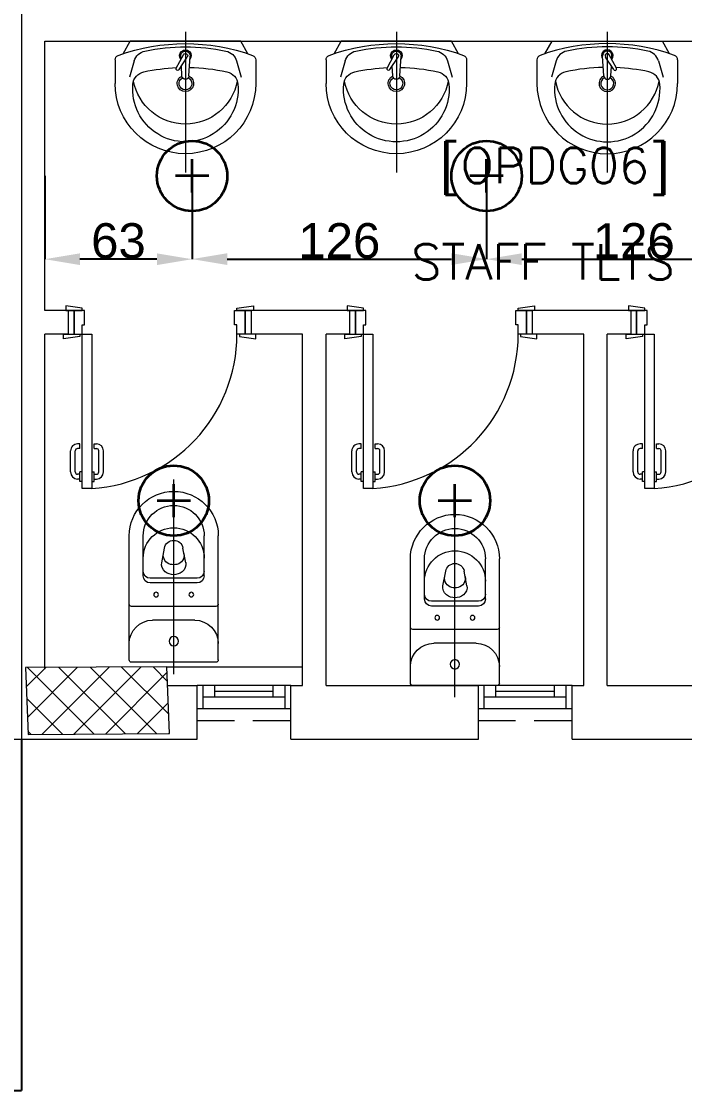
# Model space of a CAD drawing. Header units: inches. Extents: x -12418 to 57169, y -29325 to 19878.
# Drawn here: x 5228 to 8058, y -14597 to -10032 of the extents above; entities that cross this region are included whole.
import ezdxf
from ezdxf.enums import TextEntityAlignment as Align

# ---------------------------------------------------------------- set-up
doc = ezdxf.new("R2010")
doc.units = ezdxf.units.IN
doc.header["$LTSCALE"] = 25
doc.header["$MEASUREMENT"] = 0
doc.header["$PDMODE"] = 3
doc.linetypes.add('00-Ground Floor$0$HIDDEN', pattern=[9.525, 6.35, -3.175])
doc.layers.get('0').update_dxf_attribs({"color": 8})
doc.layers.get('Defpoints').update_dxf_attribs({"color": 8})
for name, color, linetype, lineweight in [('00-Ground Floor$0$72_EGR_BASE_TEXT', 252, 'Continuous', 5), ('00-Ground Floor$0$Aluminum', 251, 'Continuous', 5), ('00-Ground Floor$0$C-HYDR-CTCH', 251, 'Continuous', 5), ('00-Ground Floor$0$Hatch', 254, 'Continuous', 5), ('00-Ground Floor$0$Proj', 251, 'Continuous', 5), ('00-Ground Floor$0$SANIT', 250, 'Continuous', 5), ('00-Ground Floor$0$Walls', 251, 'Continuous', 5), ('00-Ground Floor$0$Wooden Joinery', 251, 'Continuous', 5), ('E-DIM', 6, 'Continuous', 18), ('E-LITE-CIRC-NUMB', 6, 'Continuous', 25), ('E-LITE-CLNG @ 100', 150, 'Continuous', 35), ('E-LITE-CTRL', 6, 'Continuous', 25)]:
    doc.layers.add(name, color=color, linetype=linetype, lineweight=lineweight)
doc.layers.add('00-Ground Floor$0$X-WHITE glass', color=255, linetype='Continuous')
doc.styles.add('00-Ground Floor$0$SIMPLEX', font='SIMPLEX.shx', dxfattribs={"height": 150})
doc.styles.add('DC_Simplex', font='SIMPLEX.shx', dxfattribs={"width": 0.7})
doc.styles.get("Standard").update_dxf_attribs({"font": 'arial.ttf'})
doc.dimstyles.get("Standard").update_dxf_attribs({"dimtxt": 150, "dimasz": 150, "dimexe": 0.18, "dimexo": 0.0625, "dimgap": 1, "dimtad": 1, "dimdec": 0, "dimlfac": 0.1, "dimzin": 0, "dimdsep": 46, "dimtxsty": 'Standard', "dimcen": 0.09, "dimclrd": 256, "dimclrt": 7, "dimadec": 0, "dimazin": 0, "dimtfac": 1, "dimtdec": 0, "dimtofl": 0, "dimtmove": 0, "dimatfit": 3, "dimfxl": 1, "dimtolj": 1, "dimtzin": 0, "dimarcsym": 0})

# ---------------------------------------------------------------- blocks, each defined once
blk = doc.blocks.new('00-Ground Floor$0$A$C72370EFE')
at = {"layer": '00-Ground Floor$0$Wooden Joinery'}
for p, q in [((-0.01, -0.04), (-0.02, -0.04)), ((-0.01, -0.03), (-0.01, -0.07)), ((0, -0.03), (-0.01, -0.03)), ((0.04, -0.03), (0.05, -0.03)), ((0.05, -0.03), (0.05, -0.07)), ((0.05, -0.04), (0.06, -0.04)), ((-0.05, -0.07), (-0.05, -0.16)), ((-0.03, -0.07), (-0.03, -0.16)), ((-0.01, -0.06), (-0.02, -0.06)), ((0, -0.07), (-0.01, -0.07)), ((0.04, -0.07), (0.05, -0.07)), ((0.05, -0.06), (0.06, -0.06)), ((0.07, -0.07), (0.07, -0.16)), ((0.09, -0.07), (0.09, -0.16)), ((-0.01, -0.17), (-0.02, -0.17)), ((-0.01, -0.17), (-0.01, -0.19)), ((0.05, -0.17), (0.06, -0.17)), ((0.05, -0.17), (0.05, -0.19)), ((-0.01, -0.19), (-0.02, -0.19)), ((0.05, -0.19), (0.06, -0.19))]:
    blk.add_line(p, q, dxfattribs=at)
for centre, radius, start, end in [((-0.02, -0.07), 0.03, 90, 180), ((0.06, -0.07), 0.03, 0, 90), ((-0.02, -0.07), 0.01, 90, 180), ((0.06, -0.07), 0.01, 0, 90), ((-0.02, -0.16), 0.03, 180, 270), ((-0.02, -0.16), 0.01, 180, 270), ((0.06, -0.16), 0.01, 270, 0), ((0.06, -0.16), 0.03, 270, 0)]:
    blk.add_arc(centre, radius, start, end, dxfattribs=at)
blk = doc.blocks.new('00-Ground Floor$0$A$C268A7CF0')
at = {"layer": '00-Ground Floor$0$Wooden Joinery'}
for points in [[(80, 758.8), (80, 768.8), (10, 778.8), (10, 758.8)], [(740, 758.8), (740, 768.8), (810, 778.8), (810, 758.8)], [(70, 658.8), (70, 648.8), (0, 638.8), (0, 658.8)], [(120, 658.8), (120, 0), (80, 0), (80, 658.8)], [(750, 658.8), (750, 648.8), (820, 638.8), (820, 658.8)]]:
    blk.add_lwpolyline(points, close=True, dxfattribs=at)
for points in [[(45, 658.8), (45, 758.8), (20, 758.8), (20, 658.8), (45, 658.8)], [(45, 658.8), (80, 658.8), (80, 698.8), (90, 698.8), (90, 758.8), (45, 758.8), (45, 658.8)], [(775, 658.8), (740, 658.8), (740, 698.8), (730, 698.8), (730, 758.8), (775, 758.8), (775, 658.8)], [(775, 658.8), (775, 758.8), (800, 758.8), (800, 658.8), (775, 658.8)]]:
    blk.add_lwpolyline(points, dxfattribs=at)
blk.add_arc((80, 658.8), 660, 273.4748, 0, dxfattribs=at)
at = {"layer": '00-Ground Floor$0$Wooden Joinery', "xscale": 999.9999999998854, "yscale": 999.9999999998854, "zscale": 999.9999999998854, "rotation": 180}
blk.add_blockref('00-Ground Floor$0$A$C72370EFE', (120, 0), dxfattribs=at)
blk = doc.blocks.new('00-Ground Floor$0$WC manta')
at = {"layer": '00-Ground Floor$0$SANIT'}
for p, q in [((-0.12, 0.19), (0.41, 0.19)), ((-0.13, 0.18), (-0.13, -0.18)), ((0.109, 0.18), (0.109, -0.18)), ((0.209, 0.1), (0.209, -0.1)), ((0.229, 0.1), (0.229, -0.1)), ((0.239, 0.13), (0.41, 0.13)), ((0.05, 0.09), (0.05, -0.09)), ((0.2955, 0.051), (0.3581, 0.0393)), ((-0.18, 0), (0.65, 0)), ((0.2955, -0.051), (0.3581, -0.0393)), ((0.239, -0.13), (0.41, -0.13)), ((-0.12, -0.19), (0.41, -0.19))]:
    blk.add_line(p, q, dxfattribs=at)
for centre, radius in [((0.159, 0.0752), 0.01), ((-0.04, 0), 0.02), ((0.159, -0.0753), 0.01)]:
    blk.add_circle(centre, radius, dxfattribs=at)
for centre, radius, start, end in [((-0.12, 0.18), 0.01, 90, 180), ((-0.05, 0.09), 0.1, 0, 90), ((0.119, 0.18), 0.01, 90, 180), ((0.41, 0), 0.19, 270, 90), ((0.239, 0.1), 0.03, 90, 180), ((0.259, 0.1), 0.03, 90, 180), ((0.3147, 0), 0.13, 270, 90), ((0.41, 0), 0.13, 270, 90), ((0.2882, 0.0117), 0.04, 79.4289, 141.525), ((0.3029, 0), 0.0588, 141.525, 218.475), ((0.3454, 0), 0.0588, 166.4176, 193.5824), ((0.3271, 0.0044), 0.04, 79.4289, 166.4176), ((0.3507, 0), 0.04, 280.5711, 79.4289), ((0.2882, -0.0117), 0.04, 218.475, 280.5711), ((0.3271, -0.0044), 0.04, 193.5824, 280.5711), ((-0.05, -0.09), 0.1, 270, 0), ((0.239, -0.1), 0.03, 180, 270), ((0.259, -0.1), 0.03, 180, 270), ((-0.12, -0.18), 0.01, 180, 270), ((0.119, -0.18), 0.01, 180, 270)]:
    blk.add_arc(centre, radius, start, end, dxfattribs=at)
blk = doc.blocks.new('00-Ground Floor$0$lav-manta 60')
at = {"layer": '00-Ground Floor$0$SANIT'}
for p, q in [((-0.2658, -0.0529), (-0.2358, 0)), ((-0.2358, 0), (0.2358, 0)), ((0, 0.04), (0, -0.56)), ((0.2658, -0.0529), (0.2358, 0)), ((-0.3, -0.0789), (-0.3, -0.18)), ((-0.2185, -0.0841), (-0.2383, -0.1537)), ((-0.015, -0.1473), (-0.0199, -0.064)), ((0.0274, -0.121), (-0.0078, -0.0673)), ((0.0389, -0.1142), (0.0087, -0.0575)), ((0.0191, -0.077), (0.0199, -0.064)), ((0.2185, -0.0841), (0.2383, -0.1537)), ((0.3, -0.0789), (0.3, -0.18)), ((0.015, -0.1473), (0.0174, -0.1057))]:
    blk.add_line(p, q, dxfattribs=at)
for centre, radius, start, end in [((0, -0.8557), 0.8457, 70.1771, 109.8229), ((-0.1608, -0.1006), 0.06, 101.8086, 164.0794), ((0, -0.8696), 0.8457, 78.1914, 101.8086), ((0, -0.0617), 0.025, 320.7474, 220.368), ((0, -0.0617), 0.02, 353.2671, 186.682), ((0.1608, -0.1006), 0.06, 15.9206, 78.1914), ((-0.28, -0.0789), 0.02, 109.8229, 180), ((0, -0.0617), 0.00966, 25.4127, 215.9577), ((0.28, -0.0789), 0.02, 0, 70.1771), ((-0.1645, -0.189), 0.06, 102.0883, 174.8142), ((0, -0.9572), 0.8457, 91.1572, 102.0883), ((0, -0.9572), 0.8457, 88.5486, 88.844), ((0.0332, -0.1176), 0.00666, 210.6852, 30.6852), ((0, -0.9572), 0.8457, 77.9117, 87.4274), ((0.1645, -0.189), 0.06, 5.1858, 77.9117), ((0, -0.18), 0.3, 180, 0), ((0, -0.1282), 0.2252, 190.6097, 349.3903), ((0, -0.18), 0.035, 115.3106, 64.6894), ((0, -0.18), 0.0275, 117.1496, 62.8504), ((0, -0.1473), 0.015, 180, 0), ((0, -0.2039), 0.2252, 174.8142, 5.1858)]:
    blk.add_arc(centre, radius, start, end, dxfattribs=at)
blk = doc.blocks.new('00-Ground Floor')
at = {"layer": '00-Ground Floor$0$Hatch'}
h = blk.add_hatch(dxfattribs=at)
h.set_pattern_fill('ANSI37', color=256, scale=30)
h.set_pattern_definition([(45, (-1981.42, -13099.68), (-67.35192, 67.35192), []), (135, (-1981.42, -13099.68), (-67.35192, -67.35192), [])])
h.paths.add_polyline_path([(48971.2, 8818.2), (48367.3, 8810.1), (48371.2, 8521.7), (48975.1, 8529.8)])
h.paths.add_polyline_path([(41810.5, 8810.5), (41227, 8805), (41207, 8513.7), (41790.5, 8519.1)])
h.paths.add_polyline_path([(27433.5, 8803.1), (26834.4, 8799), (26828.7, 8506), (27427.8, 8510)])
h.paths.add_polyline_path([(34618.7, 8805.3), (34017.5, 8797.8), (34009.3, 8512.1), (34610.5, 8519.6)])
h.paths.add_polyline_path([(20214.3, 8812.4), (19607.8, 8790.5), (19622.4, 8498), (20228.8, 8519.8)])
h.paths.add_polyline_path([(13477.7, 8802), (12255.7, 8825.9), (12249.3, 8529.8), (13471.3, 8505.8)])
h.paths.add_polyline_path([(13491.8, 1601.9), (12276.8, 1586.2), (12263.3, 1293.7), (13478.3, 1309.4)])
h.paths.add_polyline_path([(13465.7, -5591.3), (12262.6, -5607.3), (12256.9, -5900.3), (13460, -5884.3)])
h.paths.add_polyline_path([(13484.2, -12790), (12287.5, -12801.4), (12290.4, -13095.9), (13487, -13084.4)])
h.paths.add_polyline_path([(5849.2, -12787.9), (5245.6, -12791.6), (5256.3, -13077.1), (5859.8, -13073.4)])
h.paths.add_polyline_path([(5833.8, -5589.9), (5236.9, -5588.3), (5236.8, -5889.5), (5833.6, -5891)])
h.paths.add_polyline_path([(5843.6, 1599.7), (5224.3, 1600.9), (5213.7, 1298), (5833, 1296.7)])
h.paths.add_polyline_path([(5820.3, 8779.1), (5219.7, 8793.5), (5216, 8503.9), (5816.7, 8489.4)])
h.paths.add_polyline_path([(-1378.8, 8777.2), (-1981.4, 8799.9), (-1979.5, 8511.6), (-1376.9, 8488.9)])
h.paths.add_polyline_path([(-1371.1, -5601.1), (-1973.1, -5608.1), (-1969.7, -5899.7), (-1367.7, -5892.7)])
h.paths.add_polyline_path([(-1353.5, -12795.7), (-1951.9, -12796.7), (-1947.1, -13097.4), (-1348.7, -13096.4)])
h.paths.add_polyline_path([(20233.2, -12782.5), (19627.5, -12795.4), (19633.2, -13096.6), (20238.9, -13083.7)])
h.paths.add_polyline_path([(20226.6, -5590), (19632.3, -5607.6), (19634.4, -5904.1), (20228.7, -5886.6)])
h.paths.add_polyline_path([(20217.9, 1618), (19619, 1610.4), (19623, 1310.2), (20221.9, 1317.9)])
h.paths.add_polyline_path([(27418.3, 1602.8), (26816.3, 1607.5), (26820.6, 1315.3), (27422.5, 1310.7)])
h.paths.add_polyline_path([(27422, -5579.9), (26818.1, -5597.5), (26831.6, -5897.5), (27431.7, -5876.5)])
h.paths.add_polyline_path([(27438.1, -12795.9), (26834.3, -12789.3), (26831.9, -13075), (27435.7, -13081.6)])
h.paths.add_polyline_path([(34636.6, -12785.4), (34039.3, -12800), (34048.3, -13099.7), (34645.6, -13085.1)])
h.paths.add_polyline_path([(34629.3, -5597.1), (34028, -5595.2), (34029.2, -5892.4), (34630.4, -5894.3)])
h.paths.add_polyline_path([(34592.8, 1606.7), (34012, 1611.4), (34031.7, 1321.6), (34612.5, 1316.9)])
h.paths.add_polyline_path([(41796.2, 1606), (41198.6, 1619.8), (41200.6, 1327.8), (41798.2, 1314.1)])
h.paths.add_polyline_path([(41797.2, -5592.6), (41228.8, -5600.2), (41230.6, -5894.3), (41799, -5886.7)])
h.paths.add_polyline_path([(41834.3, -12789.7), (41229, -12792.4), (41230.4, -13096.9), (41835.6, -13094.3)])
h.paths.add_polyline_path([(49008.5, -12790.2), (48420.5, -12774.1), (48407.3, -13081.4), (48995.3, -13097.4)])
h.paths.add_polyline_path([(48992.7, -5590.8), (48389.5, -5589.7), (48387.5, -5886.2), (48990.7, -5887.3)])
at = {"layer": '00-Ground Floor$0$Aluminum'}
for p, q in [((6377.9, -12867.4, 0), (5977.9, -12867.4, 0)), ((6002.9, -12967.4, 0), (6002.9, -12867.4, 0)), ((6052.9, -12917.4, 0), (6052.9, -12867.4, 0)), ((6302.9, -12917.4, 0), (6302.9, -12867.4, 0)), ((6352.9, -12967.4, 0), (6352.9, -12867.4, 0)), ((7577.9, -12867.4, 0), (7177.9, -12867.4, 0)), ((7202.9, -12967.4, 0), (7202.9, -12867.4, 0)), ((7252.9, -12917.4, 0), (7252.9, -12867.4, 0)), ((7502.9, -12917.4, 0), (7502.9, -12867.4, 0)), ((7552.9, -12967.4, 0), (7552.9, -12867.4, 0)), ((6352.9, -12917.4, 0), (6002.9, -12917.4, 0)), ((6052.9, -12892.4, 0), (6302.9, -12892.4, 0)), ((7552.9, -12917.4, 0), (7202.9, -12917.4, 0)), ((7252.9, -12892.4, 0), (7502.9, -12892.4, 0)), ((6377.9, -12967.4, 0), (5977.9, -12967.4, 0)), ((7577.9, -12967.4, 0), (7177.9, -12967.4, 0))]:
    blk.add_line(p, q, dxfattribs=at)
at = {"layer": '00-Ground Floor$0$C-HYDR-CTCH', "flags": 128}
blk.add_lwpolyline([(5256.3, -13077.1), (5859.8, -13073.4), (5849.2, -12787.9), (5245.6, -12791.6), (5256.3, -13077.1)], dxfattribs=at)
at = {"layer": '00-Ground Floor$0$Proj', "linetype": '00-Ground Floor$0$HIDDEN'}
for p, q in [((5977.9, -13017.4, 0), (6377.9, -13017.4, 0)), ((7177.9, -13017.4, 0), (7577.9, -13017.4, 0)), ((-1348.7, -13096.4), (5227.9, -13097.4, 0))]:
    blk.add_line(p, q, dxfattribs=at)
at = {"layer": '00-Ground Floor$0$Walls'}
for p, q in [((5227.9, -5597.4, 0), (5227.9, -13097.4, 0)), ((5227.9, -5597.4, 0), (5227.9, -13097.4, 0)), ((5327.9, -10117.4, 0), (9097.9, -10117.4, 0)), ((5327.9, -11267.4, 0), (5327.9, -10117.4, 0)), ((5427.9, -11267.4, 0), (5327.9, -11267.4, 0)), ((5427.9, -11267.4, 0), (5427.9, -11367.4, 0)), ((6207.9, -11267.4, 0), (6207.9, -11367.4, 0)), ((6627.9, -11267.4, 0), (6207.9, -11267.4, 0)), ((6627.9, -11267.4, 0), (6627.9, -11367.4, 0)), ((7407.9, -11267.4, 0), (7407.9, -11367.4, 0)), ((7827.9, -11267.4, 0), (7407.9, -11267.4, 0)), ((7827.9, -11267.4, 0), (7827.9, -11367.4, 0)), ((5327.9, -12797.4, 0), (5327.9, -11367.4, 0)), ((5427.9, -11367.4, 0), (5327.9, -11367.4, 0)), ((6427.9, -11367.4, 0), (6207.9, -11367.4, 0)), ((6427.9, -12867.4, 0), (6427.9, -11367.4, 0)), ((6527.9, -12867.4, 0), (6527.9, -11367.4, 0)), ((6627.9, -11367.4, 0), (6527.9, -11367.4, 0)), ((7627.9, -11367.4, 0), (7407.9, -11367.4, 0)), ((7627.9, -12867.4, 0), (7627.9, -11367.4, 0)), ((7727.9, -12867.4, 0), (7727.9, -11367.4, 0)), ((7827.9, -11367.4, 0), (7727.9, -11367.4, 0)), ((5849.2, -12787.9), (6427.9, -12787.9, 0)), ((5852.2, -12867.4, 0), (5977.9, -12867.4, 0)), ((5977.9, -13097.4, 0), (5977.9, -12867.4, 0)), ((6377.9, -12867.4, 0), (6427.9, -12867.4, 0)), ((6377.9, -13097.4, 0), (6377.9, -12867.4, 0)), ((6527.9, -12867.4, 0), (7177.9, -12867.4, 0)), ((7177.9, -13097.4, 0), (7177.9, -12867.4, 0)), ((7577.9, -12867.4, 0), (7627.9, -12867.4, 0)), ((7577.9, -13097.4, 0), (7577.9, -12867.4, 0)), ((7727.9, -12867.4, 0), (8377.9, -12867.4, 0)), ((5227.9, -13097.4, 0), (5977.9, -13097.4, 0)), ((6377.9, -13097.4, 0), (7177.9, -13097.4, 0)), ((7577.9, -13097.4, 0), (8377.9, -13097.4, 0))]:
    blk.add_line(p, q, dxfattribs=at)
at = {"layer": '00-Ground Floor$0$X-WHITE glass', "ltscale": 6}
for p, q in [((5227.9, -13097.4, 0), (5227.9, -14597.4, 0)), ((-1947.1, -14597.4, 0), (5227.9, -14597.4))]:
    blk.add_line(p, q, dxfattribs=at)
at = {"layer": '00-Ground Floor$0$SANIT', "yscale": 1000.000000000223, "zscale": 1000.000000000223}
for p, xscale in [((5927.9, -10117.4, 0), -1000.000000000223), ((6827.9, -10117.4, 0), -1000.000000000223), ((7727.9, -10117.4, 0), 1000.000000000223)]:
    blk.add_blockref('00-Ground Floor$0$lav-manta 60', p, dxfattribs=dict(at, xscale=xscale))
at = {"layer": '00-Ground Floor$0$SANIT', "xscale": -999.9999999999995, "yscale": 999.9999999999995, "zscale": 999.9999999999995, "rotation": 270}
for p in [(5877.9, -12638.9, 0), (7077.9, -12737.4, 0)]:
    blk.add_blockref('00-Ground Floor$0$WC manta', p, dxfattribs=at)
at = {"layer": '00-Ground Floor$0$Wooden Joinery'}
for p in [(5407.9, -12026.2, 0), (6607.9, -12026.2, 0), (7807.9, -12026.2, 0)]:
    blk.add_blockref('00-Ground Floor$0$A$C268A7CF0', p, dxfattribs=at)
at = {"layer": '00-Ground Floor$0$72_EGR_BASE_TEXT', "char_height": 150, "attachment_point": 2, "style": '00-Ground Floor$0$SIMPLEX'}
for s, insert in [('[OPDG06]', (7504.2, -10572.5, 0)), ('STAFF TLTS (F)', (7652.9, -10984.2, 0))]:
    blk.add_mtext(s, dxfattribs=dict(at, insert=insert))
blk = doc.blocks.new('DC_LT-CL-Point')
for p, q in [((0, -0.711), (0, 0.711)), ((0.711, 0), (-0.711, 0))]:
    blk.add_line(p, q)
blk.add_circle((0, 0), 1.5)
at = {"layer": 'E-LITE-CIRC-NUMB', "style": 'DC_Simplex', "width": 0.7, "flags": 8}
blk.add_attdef('CIRCUIT', text='', height=2, rotation=360, dxfattribs=at).set_placement((-3.364, 1.5), align=Align.RIGHT)
at = {"layer": 'E-LITE-CTRL', "style": 'DC_Simplex', "width": 0.7, "flags": 8}
blk.add_attdef('CONTROL', (3.364, -3.498), '', height=2, rotation=360, dxfattribs=at)
blk = doc.blocks.new('*D227')
at = {"layer": 'Defpoints', "color": 0, "transparency": 16777216}
for p in [(5327.9, -10692.4, 0), (5956.3, -10692.4, 0), (5327.9, -11047.8)]:
    blk.add_point(p, dxfattribs=at)
at = {"layer": 'E-DIM', "color": 0, "lineweight": -2, "transparency": 16777216}
for p, q in [((5327.9, -10692.5), (5327.9, -11047.9)), ((5956.3, -10692.5), (5956.3, -11047.9))]:
    blk.add_line(p, q, dxfattribs=at)
at = {"layer": 'E-DIM', "lineweight": -2, "transparency": 16777216}
blk.add_line((5806.3, -11047.8), (5477.9, -11047.8), dxfattribs=at)
at = {"layer": 'E-DIM', "transparency": 16777216}
for points in [[(5477.9, -11022.8), (5477.9, -11072.8), (5327.9, -11047.8)], [(5806.3, -11022.8), (5806.3, -11072.8), (5956.3, -11047.8)]]:
    blk.add_solid(points, dxfattribs=at)
at = {"layer": 'E-DIM', "color": 7, "transparency": 16777216, "insert": (5642.1, -10970.1), "char_height": 150, "attachment_point": 5}
blk.add_mtext('\\A1;63', dxfattribs=at)
blk = doc.blocks.new('*D228')
at = {"layer": 'Defpoints', "color": 0, "transparency": 16777216}
for p in [(5956.3, -10692.4, 0), (7212.9, -10692.4, 0), (7212.9, -11047.4)]:
    blk.add_point(p, dxfattribs=at)
at = {"layer": 'E-DIM', "color": 0, "lineweight": -2, "transparency": 16777216}
for p, q in [((5956.3, -10692.5), (5956.3, -11047.6)), ((7212.9, -10692.5), (7212.9, -11047.6))]:
    blk.add_line(p, q, dxfattribs=at)
at = {"layer": 'E-DIM', "lineweight": -2, "transparency": 16777216}
blk.add_line((6106.3, -11047.4), (7062.9, -11047.4), dxfattribs=at)
at = {"layer": 'E-DIM', "transparency": 16777216}
for points in [[(6106.3, -11022.4), (6106.3, -11072.4), (5956.3, -11047.4)], [(7062.9, -11022.4), (7062.9, -11072.4), (7212.9, -11047.4)]]:
    blk.add_solid(points, dxfattribs=at)
at = {"layer": 'E-DIM', "color": 7, "transparency": 16777216, "insert": (6584.6, -10969.8), "char_height": 150, "attachment_point": 5}
blk.add_mtext('\\A1;126', dxfattribs=at)
blk = doc.blocks.new('*D229')
at = {"layer": 'Defpoints', "color": 0, "transparency": 16777216}
for p in [(7212.9, -10692.4, 0), (8469.6, -10692.4, 0), (8469.6, -11047.6)]:
    blk.add_point(p, dxfattribs=at)
at = {"layer": 'E-DIM', "color": 0, "lineweight": -2, "transparency": 16777216}
for p, q in [((7212.9, -10692.5), (7212.9, -11047.7)), ((8469.6, -10692.5), (8469.6, -11047.7))]:
    blk.add_line(p, q, dxfattribs=at)
at = {"layer": 'E-DIM', "lineweight": -2, "transparency": 16777216}
blk.add_line((7362.9, -11047.6), (8319.6, -11047.6), dxfattribs=at)
at = {"layer": 'E-DIM', "transparency": 16777216}
for points in [[(7362.9, -11022.6), (7362.9, -11072.6), (7212.9, -11047.6)], [(8319.6, -11022.6), (8319.6, -11072.6), (8469.6, -11047.6)]]:
    blk.add_solid(points, dxfattribs=at)
at = {"layer": 'E-DIM', "color": 7, "transparency": 16777216, "insert": (7841.3, -10970), "char_height": 150, "attachment_point": 5}
blk.add_mtext('\\A1;126', dxfattribs=at)

msp = doc.modelspace()

# ---------------------------------------------------------------- block references
msp.add_blockref('00-Ground Floor', (0, 0))
at = {"layer": 'E-LITE-CLNG @ 100', "xscale": 99.99999999999999, "yscale": 99.99999999999999, "zscale": 99.99999999999999}
for p in [(5956.3, -10692.4, 0), (7212.9, -10692.4, 0), (5877.9, -12078.7, 0), (7077.9, -12078.7, 0)]:
    msp.add_blockref('DC_LT-CL-Point', p, dxfattribs=at)

# ---------------------------------------------------------------- dimensions: what is measured, and where the dimension line sits
at = {"layer": 'E-DIM'}
for base, p1, p2, picture, middle in [((5327.9, -11047.8), (5956.3, -10692.4, 0), (5327.9, -10692.4, 0), '*D227', (5642.1, -10970.1)), ((7212.9, -11047.4), (5956.3, -10692.4, 0), (7212.9, -10692.4, 0), '*D228', (6584.6, -10969.8)), ((8469.6, -11047.6), (7212.9, -10692.4, 0), (8469.6, -10692.4, 0), '*D229', (7841.3, -10970))]:
    dim = msp.add_linear_dim(base=base, p1=p1, p2=p2, dimstyle='Standard', dxfattribs=at)
    dim.commit()
    dim.dimension.update_dxf_attribs({"geometry": picture, "text_midpoint": middle})

doc.saveas('drawing.dxf')
